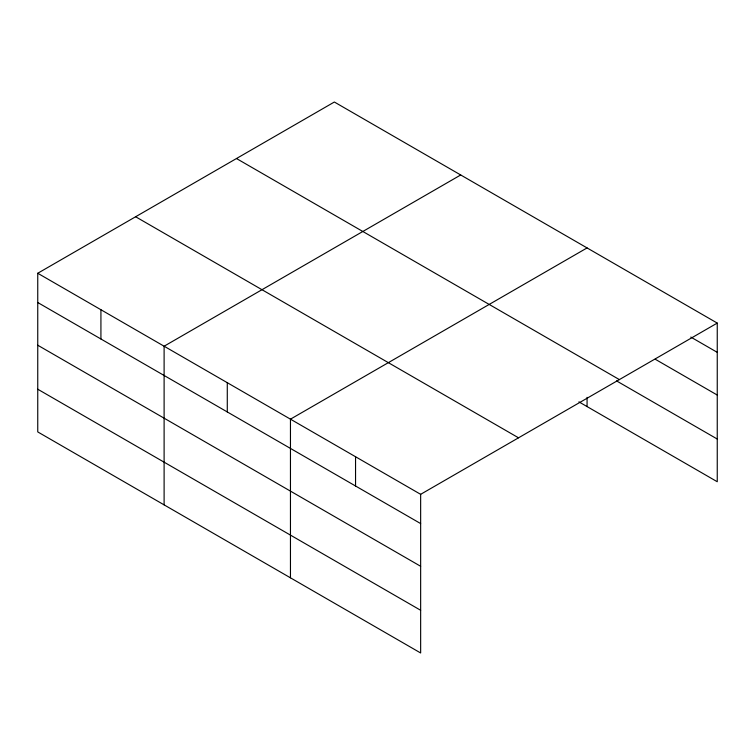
<?xml version="1.0" encoding="UTF-8"?>
<svg xmlns="http://www.w3.org/2000/svg" width="755" height="755" viewBox="0 0 755 755"><rect width="100%" height="100%" fill="white"/><g stroke="black" fill="none" stroke-linecap="round" stroke-linejoin="round"><path stroke-width="1.13" d="M420.648 566.288L420.648 494.327L37.75 273.263L37.75 431.917L420.648 652.981L420.648 566.288L37.75 345.224M578.915 401.868L717.25 481.737L717.25 323.083L334.352 102.019L37.75 273.263M460.71 174.971L164.109 346.215L164.109 504.869M587.069 247.923L290.458 419.167L290.458 577.82M420.648 494.327L717.25 323.083M690.806 337.07L717.25 352.34M655.208 359.22L717.25 395.044M236.475 158.531L619.374 379.595M616.561 380.907L717.25 439.032M135.626 216.751L518.525 437.815M37.75 302.519L420.648 523.583M37.75 389.221L420.648 610.276M587.069 397.347L587.069 406.577M355.548 456.747L355.548 486.003M227.283 382.691L227.283 411.947M100.925 309.739L100.925 338.995"/></g></svg>
